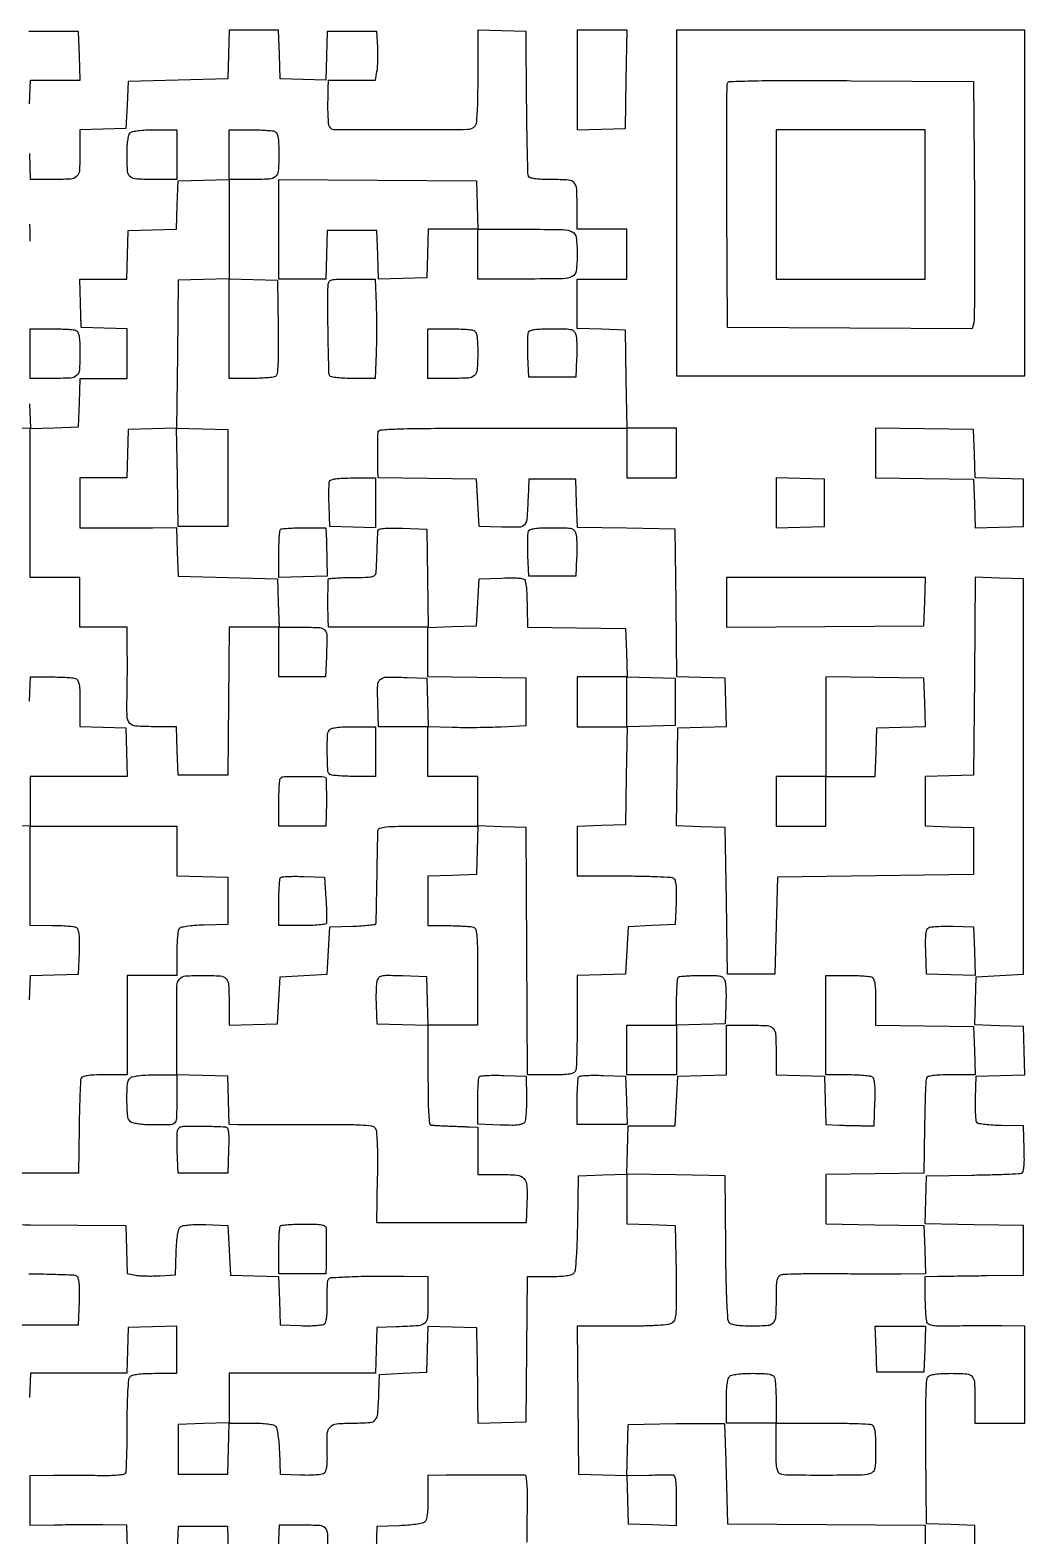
# Model space of a CAD drawing. Extents: x 156 to 936, y 100 to 969.
# Drawn here: x 556 to 936, y 394 to 969 of the extents above; entities that cross this region are included whole.
import ezdxf

# ---------------------------------------------------------------- set-up
doc = ezdxf.new("R2010")
doc.units = 0

msp = doc.modelspace()

# ---------------------------------------------------------------- linework, layer by layer
for points in [[(555.787526, 940.924009), (556.075052, 950), (565.575052, 950), (575.075052, 950), (574.787526, 959.25), (574.5, 968.5), (555.5, 968.5)], [(555.787041, 826.286659), (556.074081, 817.073318), (546.287041, 816.786659)], [(631.789473, 388.712997), (631.5, 397.5), (622, 397.5), (612.5, 397.5), (612.210527, 388.712997)]]:
    msp.add_lwpolyline(points)
for points in [[(917, 388.962474), (917, 397.924948), (907.75, 398.212474), (898.5, 398.5), (898.233695, 425.877891, -0.002362), (898.169733, 438.664191, -0.007654), (898.297278, 447.149987, -0.005572), (898.548433, 453.201322, -0.161405), (899.10614, 454.627891, -0.145417), (900.04262, 455.253916, -0.036928), (901.843654, 455.669219, -0.027476), (904.428284, 455.922987, -0.010733), (908.015456, 456, -0.019176), (913.881594, 455.774938, -0.206054), (915.941467, 454.694376, -0.160989), (916.841703, 452.317281, -0.010696), (917, 444.918213), (917, 437), (926.5, 437), (936, 437), (936, 455.5), (936, 474), (927.25, 474.122144, 0.003161), (923.223834, 474.152891, 0.001758), (918.315837, 474.142088, 0.001753), (913.348323, 474.096273, 0.002836), (909.123063, 474.018516, -0.007207), (904.532694, 473.974178, -0.026256), (901.624046, 474.140898, -0.040433), (899.757572, 474.500978, -0.18574), (898.888375, 475.146372, -0.108865), (898.550601, 476.077688, -0.010099), (898.278091, 478.525809, -0.012622), (898.083802, 481.491543, -0.00958), (898.015313, 484.75), (898, 493), (902.75, 493.079845, -0.000725), (905.429142, 493.120996, -0.000144), (910.217187, 493.186218, -0.000153), (915.791769, 493.258844, -0.000142), (921.5, 493.329845), (935.5, 493.5), (935.5, 503), (935.5, 512.5), (916.712768, 512.772202), (897.925536, 513.044404), (898.212768, 522.272202), (898.5, 531.5), (916, 531.739724, 0.002537), (922.79957, 531.867376, 0.003795), (928.738069, 532.054118, 0.001625), (933.807625, 532.268566, 0.080261), (934.789171, 532.47337, 0.235933), (935.395274, 533.135136, 0.042666), (935.724576, 534.821458, 0.027606), (935.86497, 537.499677, 0.007537), (935.789171, 541.733647), (935.5, 550.5), (927.165106, 550.634894, -0.010508), (923.902493, 550.756311, -0.014717), (920.997149, 551.011601, -0.010973), (918.622055, 551.343929, -0.157389), (917.872127, 551.727873, -0.168631), (917.507256, 552.48075, -0.011566), (917.281541, 554.874084, -0.015479), (917.164497, 557.802661, -0.010957), (917.207021, 561.092979), (917.5, 569.5), (926.787023, 569.788016), (936.074046, 570.076031), (935.787023, 579.288016), (935.5, 588.5), (926.212977, 588.788016), (916.925954, 589.076031), (917.212977, 598.288016), (917.5, 607.5), (926.5, 608), (935.5, 608.5), (935.5, 684), (935.5, 759.5), (926.262062, 759.787366), (917.024123, 760.074732), (916.762062, 722.287366), (916.5, 684.5), (907.25, 684.212474), (898, 683.924948), (898, 674.5), (898, 665.075052), (907.25, 664.787526), (916.5, 664.5), (916.5, 655.5), (916.5, 646.5), (879, 646), (841.5, 645.5), (841, 627), (840.5, 608.5), (831.5, 608.5), (822.5, 608.5), (822, 636.5), (821.5, 664.5), (812.228074, 664.787816), (802.956148, 665.075632), (803.228074, 683.787816), (803.5, 702.5), (812.787023, 702.788016), (822.074046, 703.076031), (821.787023, 712.288016), (821.5, 721.5), (812.26551, 721.787321), (803.03102, 722.074641), (802.76551, 750.287321), (802.5, 778.5), (783.787236, 778.771928), (765.074471, 779.043857), (764.787236, 788.271928), (764.5, 797.5), (755.5, 797.5), (746.5, 797.5), (746.245668, 790.5, -0.008693), (745.812948, 782.45013, -0.165246), (744.84864, 780.160535, -0.207486), (742.761311, 779.189376, -0.014846), (736.221282, 779.211486), (727.5, 779.5), (727, 788.5), (726.5, 797.5), (707.75, 797.772065), (689, 798.044131), (688.883465, 801.272065, -0.006314), (688.806933, 804.533963, -0.003), (688.786642, 808.735659, -0.00279), (688.813946, 812.779506, -0.011211), (688.899838, 815.25, -0.370755), (689.954747, 816.343885, -0.014175), (696.035157, 816.740262, -0.008504), (707.162235, 816.959935, -0.000683), (736.5, 817), (784, 817), (784, 807.5), (784, 798), (793.5, 798), (803, 798), (803, 807.5), (803, 817), (793.522065, 817), (784.044131, 817), (783.772065, 835.75), (783.5, 854.5), (774.25, 854.787526), (765, 855.075052), (765, 864.537526), (765, 874), (774.5, 874), (784, 874), (784, 883.5), (784, 893), (774.5, 893), (765, 893), (765, 900.918213, 0.011099), (764.834588, 908.368679, 0.169458), (763.892468, 910.726607, 0.199947), (761.746341, 911.790598, 0.016394), (755.361626, 912, -0.008335), (751.323669, 912.067321, -0.029072), (748.72873, 912.305341, -0.044816), (747.086684, 912.705733, -0.222477), (746.42007, 913.3477, -0.084605), (746.206888, 914.412481, -0.00084), (745.995647, 922.202063, -0.002725), (745.816049, 931.189186, -0.001761), (745.701454, 941.5977), (745.5, 968.5), (736.25, 968.787526), (727, 969.075052), (727, 951.237526, -0.003851), (726.936076, 942.937858, -0.011887), (726.716363, 937.332514, -0.01126), (726.380448, 933.411836, -0.17099), (725.8, 932.2, -0.196897), (723.069265, 931.056463, -0.001431), (697.890146, 930.933218, -0.001194), (672.493448, 930.942265, -0.259201), (670.445902, 932.087533, -0.118814), (670.038924, 933.327844, -0.010851), (669.84651, 936.594358, -0.011665), (669.785941, 940.980912, -0.005222), (669.90114, 946.75), (670, 950), (678.954687, 950), (687.909374, 950), (688.515505, 953.25, 0.028289), (688.728227, 954.905147, 0.009836), (688.852282, 957.307813, 0.009734), (688.885353, 959.964524, 0.011185), (688.810818, 962.5), (688.5, 968.5), (679, 968.5), (669.5, 968.5), (669.211966, 959.211622), (668.923933, 949.923244), (660.211966, 950.211622), (651.5, 950.5), (651.212474, 959.75), (650.924948, 969), (641.5, 969), (632.075052, 969), (631.787526, 959.75), (631.5, 950.5), (612.5, 950), (593.5, 949.5), (593, 940.5), (592.5, 931.5), (583.75, 931.211067), (575, 930.922134), (575, 922.068056, -0.014829), (574.800544, 915.344191, -0.19517), (573.750751, 913.141814, -0.175363), (571.41156, 912.17124, -0.011527), (563.984626, 912), (556.132827, 912), (555.816413, 921.924009, -0.004663)], [(555.785515, 895, -0.003277), (555.855189, 888.518327, -0.004518)], [(555.787526, 712.75), (556.075052, 722), (563.955738, 722, -0.007082), (567.089223, 721.955612, -0.008933), (569.986123, 721.821697, -0.007357), (572.40135, 721.631047, -0.068336), (573.418213, 721.393011, -0.192048), (574.216657, 720.6553, -0.07006), (574.688199, 719.160359, -0.034654), (574.93692, 716.587627, -0.006774), (575, 711.931944), (575, 703.077866), (583.75, 702.788933), (592.5, 702.5), (592.787526, 693.25), (593.075052, 684), (574.537526, 684), (556, 684), (556, 674.5), (556, 665), (584, 665), (612, 665), (612, 655.536212), (612, 646.072424), (621.75, 645.786212), (631.5, 645.5), (631.5, 636.5), (631.5, 627.5), (622.532999, 627.207902, 0.009786), (618.707636, 627.008289, 0.020298), (615.737125, 626.673305, 0.020215), (613.552989, 626.24575, 0.195149), (612.798312, 625.707902, 0.112618), (612.495093, 624.855762, 0.008743), (612.251635, 622.431384, 0.011595), (612.077158, 619.498009, 0.008591), (612.015313, 616.25), (612, 608), (602.5, 608), (593, 608), (593, 589), (593, 570), (584.468615, 570, 0.008361), (580.431809, 569.932493, 0.027777), (577.788636, 569.696677, 0.04074), (576.092165, 569.306691, 0.228086), (575.432596, 568.684944, 0.080497), (575.224165, 567.686298, 0.001701), (575.013341, 562.634672, 0.003897), (574.832549, 556.711391, 0.002611), (574.713981, 549.934944), (574.5, 532.5), (546, 532.5)], [(555.787036, 598.712964), (556.074071, 607.925929), (565.287036, 608.212964), (574.5, 608.5), (574.793098, 616.914347, 0.008519), (574.864234, 620.914541, 0.027159), (574.721251, 623.5815, 0.039341), (574.389362, 625.340297, 0.187221), (573.793098, 626.149034, 0.110402), (572.894283, 626.472467, 0.00954), (570.45641, 626.732898, 0.012203), (567.504112, 626.918959, 0.00917), (564.25, 626.984687), (556, 627), (556, 646.036212), (556, 665.072424), (546.25, 664.786212)], [(538.979404, 512.827712, -0.00171), (556.117662, 512.762614), (592.5, 512.5), (592.787018, 503.288368), (593.074036, 494.076737), (596.287018, 493.492986, 0.029065), (597.927227, 493.292528, 0.009976), (600.318687, 493.18832, 0.009877), (602.967229, 493.178142, 0.011268), (605.5, 493.27556), (611.5, 493.641885), (611.787602, 502.229705, -0.01009), (611.994959, 506.090541, -0.023656), (612.344049, 508.958198, -0.02895), (612.813135, 510.995309, -0.149566), (613.440682, 511.950771, -0.131795), (614.458889, 512.418536, -0.020544), (616.674713, 512.702554, -0.019594), (619.584925, 512.840066, -0.010751), (623.15308, 512.792008), (631.5, 512.5), (632, 503), (632.5, 493.5), (641.712964, 493.212964), (650.925929, 492.925929), (651.212964, 483.712964), (651.5, 474.5), (659.344796, 474.206229, 0.012351), (662.488722, 474.166207, 0.017453), (665.285923, 474.297417, 0.015347), (667.542241, 474.552251, 0.138263), (668.441933, 474.951809, 0.157104), (668.990016, 475.813685, 0.032299), (669.335036, 477.605975, 0.026022), (669.520079, 480.116655, 0.011343), (669.516246, 483.460187, -0.007549), (669.490653, 486.390284, -0.010496), (669.562425, 489.013346, -0.007248), (669.699361, 491.1895, -0.119625), (669.923448, 491.876137, -0.243676), (671.045271, 492.54735, -0.004733), (677.975527, 492.905861, -0.009117), (686.900071, 493.119978, -0.003977), (698.75, 493.093918), (708, 493), (708, 484.019052, -0.014636), (707.802642, 477.278201, -0.203902), (706.744619, 475.147153, -0.161469), (704.365335, 474.176069, -0.008402), (696, 473.75303), (688.5, 473.5), (688.211067, 464.75), (687.922134, 456), (659.961067, 456), (632, 456), (632, 446.536212), (632, 437.072424), (622.25, 436.786212), (612.5, 436.5), (612.5, 427), (612.5, 417.5), (622, 417.5), (631.5, 417.5), (631.786212, 427.25), (632.072424, 437), (640.413767, 437, -0.009978), (644.188532, 436.924665, -0.024307), (646.959969, 436.67871, -0.03033), (648.91475, 436.287012, -0.156169), (649.833879, 435.700164, -0.126595), (650.271826, 434.772011, -0.012295), (650.682026, 432.299919, -0.014976), (651.015093, 429.281363, -0.011302), (651.206324, 425.950164), (651.5, 417.5), (659.344796, 417.206229, 0.012235), (662.522595, 417.165039, 0.017961), (665.313572, 417.297506, 0.016335), (667.543981, 417.557428, 0.136856), (668.461216, 417.967812, 0.150377), (669.012469, 418.810022, 0.036869), (669.357405, 420.449807, 0.02885), (669.53153, 422.73828, 0.01287), (669.508911, 425.761583, -0.01711), (669.51594, 432.805408, -0.174055), (670.583228, 435.478541, -0.192258), (673.055124, 436.722962, -0.02163), (679.456197, 437, 0.015713), (685.796917, 437.199309, 0.20342), (687.866028, 438.235317, 0.159738), (688.816634, 440.558322, 0.008827), (689.245668, 448.5), (689.5, 455.5), (698.5, 456), (707.5, 456.5), (707.789473, 465.287003), (708.078945, 474.074007), (717.289473, 473.787003), (726.5, 473.5), (726.698134, 464.5, -0.001326), (726.777844, 460.383181, -0.00076), (726.853302, 455.415539, -0.000759), (726.914006, 450.420578, -0.001263), (726.948134, 446.212474), (727, 436.924948), (736.25, 437.212474), (745.5, 437.5), (745.765819, 465.25), (746.031637, 493), (754.393374, 493, 0.009818), (758.219503, 493.075134, 0.024945), (760.986098, 493.322427, 0.03215), (762.91899, 493.720899, 0.153818), (763.853763, 494.323796, 0.150078), (764.347971, 495.509893, 0.006421), (764.732439, 500.0752, 0.009449), (765.041483, 505.981462, 0.004527), (765.226208, 513.573796), (765.5, 531.5), (774.75, 531.787526), (784, 532.075052), (784, 522.575052), (784, 513.075052), (793.25, 512.787526), (802.5, 512.5), (802.774075, 494.504188, -0.002421), (802.882828, 484.033386, -0.02007), (802.718447, 479.283131, -0.045993), (802.272182, 476.630031, -0.171878), (801.332946, 475.254188, -0.128391), (799.804953, 474.650986, -0.013707), (795.973024, 474.29285, -0.01239), (790.446129, 474.066125, -0.004055), (782.293297, 474), (764.968853, 474), (765.234427, 445.75), (765.5, 417.5), (774.712964, 417.212964), (783.925929, 416.925929), (784.212964, 407.712964), (784.5, 398.5), (793.75, 398.212474), (803, 397.924948), (803, 407.462474, 0.006798), (802.93824, 412.004709, 0.025558), (802.715445, 414.844382, 0.038423), (802.349903, 416.591851, 0.318459), (801.75, 417.068271, 0.01439), (800.912454, 417.089872, 0.000896), (798.43289, 417.078008, 0.001325), (795.478327, 417.050746, 0.000982), (792.213031, 417.005548), (783.926063, 416.874554), (784.213031, 426.687277), (784.5, 436.5), (802.75, 436.772559, -0.001413), (809.761229, 436.857449, -0.00232), (815.696055, 436.884989, -0.000264), (820.981659, 436.882202, -0.242365), (821.194016, 436.772559, -0.14579), (821.277377, 436.528459, -0.000162), (821.49436, 430.998814, -0.001494), (821.716886, 424.804172, -0.000916), (821.944016, 417.5), (822.5, 398.5), (860.25, 398.237975), (898, 397.97595), (898, 389.025501)], [(546, 474.5), (574.5, 474.5), (574.791346, 483.41543, 0.007874), (574.863419, 487.674656, 0.025891), (574.721257, 490.481964, 0.03736), (574.391596, 492.324421, 0.190691), (573.791346, 493.150117, 0.133577), (572.718234, 493.481791, 0.001363), (564.72777, 493.733216, 0.004288), (555.479585, 493.91962, 0.002756)], [(593.211067, 389.25), (592.922134, 398), (583.711067, 398.093918, 0.002303), (579.515229, 398.117371, 0.001347), (574.488563, 398.108771, 0.001347), (569.458207, 398.073063, 0.002288), (565.25, 398.012598), (556, 397.83736), (556, 407.41868), (556, 417), (564.75, 417.093918, -0.002409), (568.760196, 417.117637, -0.001367), (573.615343, 417.109689, -0.001364), (578.507773, 417.074959, -0.002249), (582.642656, 417.015723, 0.00936), (586.41241, 417.015331, 0.017662), (589.448943, 417.179267, 0.014641), (591.771249, 417.455836, 0.220841), (592.433196, 417.891909, 0.128096), (592.69399, 418.738675, 0.002132), (592.890765, 423.692491, 0.005349), (593.034195, 429.488747, 0.003511), (593.081081, 436.16649, -0.004585), (593.148769, 443.547265, -0.009995), (593.365701, 449.203939, -0.007193), (593.680169, 453.521498, -0.152576), (594.162985, 454.696385, -0.155978), (595.086006, 455.286204, -0.030559), (597.04241, 455.678812, -0.024349), (599.822282, 455.924802, -0.009893), (603.622445, 456), (612, 456), (612, 465.037526), (612, 474.075052), (602.75, 473.787526), (593.5, 473.5), (593.211067, 464.75), (592.922134, 456), (574.498593, 456), (556.075052, 456), (555.787526, 446.75)], [(745.926953, 391.477109, -0.000809), (745.933395, 396.38125, -0.000801), (745.9569, 401.567558, -0.001087), (745.995795, 406.25, 0.006849), (745.980885, 410.881258, 0.017539), (745.806658, 414.229272, 0.015253), (745.524632, 416.616977, 0.36152), (745.054226, 417.037037, 0.007786), (744.296106, 417.051857, 0.000225), (741.078429, 417.063194, 0.000455), (737.291222, 417.071385, 0.000313), (733, 417.074074, 0.000287), (728.275822, 417.071366, 0.000228), (723.175, 417.063194, 0.00023), (718.447032, 417.051289, 0.000578), (715, 417.037037), (708, 417), (708, 408.622445, -0.009913), (707.92478, 404.828796, -0.024242), (707.679019, 402.047251, -0.030268), (707.287489, 400.086773, -0.156365), (706.700164, 399.166121, -0.126595), (705.772011, 398.728174, -0.012295), (703.299919, 398.317974, -0.014976), (700.281363, 397.984907, -0.011302), (696.950164, 397.793676), (688.5, 397.5), (688.210527, 388.712997)], [(669.758926, 387.5, 0.012147), (669.738633, 394.569754, 0.182776), (668.821864, 396.808151, 0.193603), (666.674956, 397.813727, 0.013891), (659.971545, 398), (651.077866, 398), (650.788933, 389.25)]]:
    msp.add_lwpolyline(points, format="xyb")
for points in [[(765, 949.962474), (765, 930.924948), (774.25, 931.212474), (783.5, 931.5), (783.772065, 950.25), (784.044131, 969), (774.522065, 969), (765, 969)], [(803, 903), (803, 837), (869.5, 837), (936, 837), (936, 903), (936, 969), (869.5, 969), (803, 969)], [(841, 902.5), (841, 874), (869.5, 874), (898, 874), (898, 902.5), (898, 931), (869.5, 931), (841, 931)], [(879, 807.544131), (879, 798.044131), (897.75, 797.772065), (916.5, 797.5), (916.788016, 788.212977), (917.076031, 778.925954), (926.288016, 779.212977), (935.5, 779.5), (935.5, 788.5), (935.5, 797.5), (926.287036, 797.787036), (917.074071, 798.074071), (916.787036, 807.287036), (916.5, 816.5), (897.75, 816.772065), (879, 817.044131)], [(841, 788.5), (841, 778.924948), (850.25, 779.212474), (859.5, 779.5), (859.5, 788.5), (859.5, 797.5), (850.25, 797.787526), (841, 798.075052)], [(822, 750.487975), (822, 740.97595), (859.75, 741.237975), (897.5, 741.5), (897.787526, 750.75), (898.075052, 760), (860.037526, 760), (822, 760)], [(765, 712.5), (765, 703), (774.5, 703), (784, 703), (784, 712.5), (784, 722), (774.5, 722), (765, 722)], [(860, 703.022065), (860, 684), (850.5, 684), (841, 684), (841, 674.5), (841, 665), (850.5, 665), (860, 665), (860, 674.5), (860, 684), (869.462474, 684), (878.924948, 684), (879.212474, 693.25), (879.5, 702.5), (888.787023, 702.788016), (898.074046, 703.076031), (897.787023, 712.288016), (897.5, 721.5), (878.75, 721.772065), (860, 722.044131)], [(897.788933, 465.25), (897.5, 456.5), (888.5, 456.5), (879.5, 456.5), (879.211067, 465.25), (878.922134, 474), (888.5, 474), (898.077866, 474)]]:
    msp.add_lwpolyline(points, close=True)
for points in [[(916.777529, 904.5, -0.001169), (916.844214, 887.089041, -0.00181), (916.812248, 872.054912, -0.000538), (916.723164, 858.995066, -0.057675), (916.505999, 857.240125), (915.956939, 854.980251), (869.22847, 855.240125), (822.5, 855.5), (822.239372, 901.5, -0.000997), (822.174287, 919.225103, -0.001596), (822.197198, 934.357597, -0.000282), (822.267665, 947.72814, -0.090314), (822.461789, 948.759906, -0.301449), (823.45055, 949.464468, -0.003096), (832.402033, 949.70934, -0.005599), (845.68089, 949.841585, -0.001079), (869.722417, 949.759906), (916.5, 949.5)], [(649.418213, 930.393011, -0.18666), (650.209997, 929.676577, -0.072682), (650.683962, 928.251766, -0.036534), (650.93529, 925.820122, -0.007489), (651, 921.5, -0.016928), (650.787494, 915.225197, -0.201251), (649.720139, 913.097177, -0.16771), (647.358591, 912.163873, -0.011011), (639.918213, 912), (632, 912), (632, 893.037526), (632, 874.075052), (641.25, 873.787526), (650.5, 873.5), (650.730064, 855.546696, -0.003387), (650.78284, 846.80929, -0.013149), (650.636558, 841.398754, -0.01367), (650.34579, 837.801929, -0.228051), (649.730064, 836.812009, -0.112035), (648.865673, 836.503528, -0.008952), (646.437894, 836.255659, -0.011755), (643.499595, 836.078167, -0.008742), (640.25, 836.015313), (632, 836), (632, 855.036212), (632, 874.072424), (622.25, 873.786212), (612.5, 873.5), (612.234489, 845.286399), (611.968977, 817.072798), (621.734489, 816.786399), (631.5, 816.5), (631.5, 798), (631.5, 779.5), (622, 779.5), (612.5, 779.5), (612.227798, 798.287232), (611.955596, 817.074464), (602.727798, 816.787232), (593.5, 816.5), (593.212474, 807.25), (592.924948, 798), (583.962474, 798), (575, 798), (575, 788.5), (575, 779), (584.25, 778.936029, 0.001581), (588.45824, 778.920235, 0.000931), (593.488752, 778.926629, 0.000931), (598.515623, 778.951735, 0.001591), (602.711709, 778.993861), (611.923418, 779.115664), (612.211709, 769.807832), (612.5, 760.5), (631.5, 760), (650.5, 759.5), (650.787526, 750.25), (651.075052, 741), (659.964202, 741, -0.012319), (666.676187, 740.834603, -0.210368), (668.603263, 739.870302, -0.176905), (669.367914, 737.722035, -0.008271), (669.173853, 729.88989), (668.847706, 722), (659.923853, 722), (651, 722), (651, 731.5), (651, 741), (641.515573, 741), (632.031147, 741), (631.765573, 712.75), (631.5, 684.5), (622, 684.5), (612.5, 684.5), (612.212474, 693.75), (611.924948, 703), (603.029862, 703, -0.017429), (596.293503, 703.234893, -0.202111), (593.987972, 704.401851, -0.171707), (593.014107, 706.963551, -0.011905), (593.018933, 714.804022, 0.003225), (593.083798, 718.412516, 0.001634), (593.121315, 722.956494, 0.001623), (593.129492, 727.647645, 0.002421), (593.103467, 731.75), (593, 741), (584, 741), (575, 741), (575, 750.5), (575, 760), (565.5, 760), (556, 760), (556, 788.462474), (556, 816.924948), (565.25, 817.212474), (574.5, 817.5), (574.787526, 826.75), (575.075052, 836), (584.037526, 836), (593, 836), (593, 845.461067), (593, 854.922134), (584.25, 855.211067), (575.5, 855.5), (575.212474, 864.75), (574.924948, 874), (583.924948, 874), (592.924948, 874), (593.212474, 883.25), (593.5, 892.5), (602.712964, 892.787036), (611.925929, 893.074071), (612.212964, 902.287036), (612.5, 911.5), (622.25, 911.786212), (632, 912.072424), (632, 921.536212), (632, 931), (639.918213, 931, -0.00705), (643.066073, 930.955615, -0.008902), (645.9751, 930.821697, -0.007317), (648.400281, 930.631074, -0.06844)], [(612, 921.5), (612, 912), (604.081787, 912, -0.01065), (596.689481, 912.157481, -0.159949), (594.309746, 913.052708, -0.206765), (593.227098, 915.102218, -0.019554), (593, 920.906989, -0.012415), (593.08019, 924.136184, -0.021121), (593.327993, 926.825282, -0.021703), (593.698102, 928.888147, -0.142062), (594.2, 929.8, -0.144849), (595.139671, 930.310542, -0.021091), (597.306878, 930.677711, -0.020332), (600.171507, 930.92177, -0.011084), (603.7, 931), (612, 931)], [(726.787526, 902.25), (727.075052, 893), (745.430537, 893, -0.003742), (759.584568, 892.894065, -0.10968), (763.073018, 892.064546, -0.256472), (764.635047, 889.861378, -0.028661), (765, 883.5, -0.028723), (764.634279, 877.138828, -0.256607), (763.070165, 874.935046, -0.109502), (759.576702, 874.105813, -0.00373), (745.393011, 874), (727, 874), (727, 883.5), (727, 893), (717.537526, 893), (708.075052, 893), (707.787526, 883.75), (707.5, 874.5), (698.288016, 874.212977), (689.076031, 873.925954), (688.788016, 883.212977), (688.5, 892.5), (679, 892.5), (669.5, 892.5), (669.212474, 883.25), (668.924948, 874), (659.962474, 874), (651, 874), (651, 893.012025), (651, 912.02405), (688.75, 911.762025), (726.5, 911.5)], [(688.18138, 864.5, -0.005281), (688.280715, 860.17526, -0.003101), (688.312811, 855, -0.003101), (688.280715, 849.82474, -0.005281), (688.18138, 845.5), (687.86276, 836), (679.490397, 836, -0.01096), (676.238242, 836.071293, -0.016297), (673.398982, 836.288712, -0.011377), (671.096824, 836.593835, -0.219082), (670.510599, 836.98285, -0.133943), (670.127562, 838.279327, -0.00065), (669.854129, 852.177685, -0.002982), (669.697124, 864.830865, -0.015842), (669.87179, 871.75, -0.131897), (670.288287, 873.010195, -0.188664), (671.238582, 873.683431, -0.056676), (673.290775, 873.952145, -0.004242), (678.93138, 874), (687.86276, 874)], [(573.418213, 854.393011, -0.18666), (574.209997, 853.676577, -0.072682), (574.683962, 852.251766, -0.036534), (574.93529, 849.820122, -0.007489), (575, 845.5, -0.016928), (574.787494, 839.225197, -0.201251), (573.720139, 837.097177, -0.16771), (571.358591, 836.163873, -0.011011), (563.918213, 836), (556, 836), (556, 845.5), (556, 855), (563.918213, 855, -0.00705), (567.066073, 854.955615, -0.008902), (569.9751, 854.821697, -0.007317), (572.400281, 854.631074, -0.06844)], [(725.418213, 854.393011, -0.18666), (726.209997, 853.676577, -0.072682), (726.683962, 852.251766, -0.036534), (726.93529, 849.820122, -0.007489), (727, 845.5, -0.016928), (726.787494, 839.225197, -0.201251), (725.720139, 837.097177, -0.16771), (723.358591, 836.163873, -0.011011), (715.918213, 836), (708, 836), (708, 845.5), (708, 855), (715.918213, 855, -0.00705), (719.066073, 854.955615, -0.008902), (721.9751, 854.821697, -0.007317), (724.400281, 854.631074, -0.06844)], [(764.53186, 852.729083, -0.045288), (764.735265, 851.430652, -0.00895), (764.846004, 849.075142, -0.009416), (764.874264, 846.317546, -0.008627), (764.800912, 843.479083), (764.5, 836.5), (755.5, 836.5), (746.5, 836.5), (746.205027, 844.411609, -0.006569), (746.129541, 847.539392, -0.008656), (746.147568, 850.392336, -0.006579), (746.235027, 852.7687, -0.079281), (746.423642, 853.661609, -0.22457), (747.090262, 854.298479, -0.043417), (748.75639, 854.695609, -0.02855), (751.380684, 854.93277, -0.008261), (755.449563, 855, -0.005141), (760.703997, 854.94597, -0.056171), (762.795734, 854.666566, -0.156364), (763.880532, 853.993638, -0.115369)], [(688, 788.461067), (688, 778.922134), (679.25, 779.211067), (670.5, 779.5), (670.205027, 787.411609, -0.006569), (670.129541, 790.539392, -0.008656), (670.147568, 793.392336, -0.006579), (670.235027, 795.7687, -0.079281), (670.423642, 796.661609, -0.224729), (671.090889, 797.298693, -0.043342), (672.759995, 797.69573, -0.0285), (675.389493, 797.932817, -0.008234), (679.468615, 798), (688, 798)], [(707.772202, 759.712768), (708.044404, 740.925536), (717.272202, 741.212768), (726.5, 741.5), (727, 750.5), (727.5, 759.5), (736.25, 759.788933, -0.006986), (740.542175, 759.870655, -0.02924), (743.120127, 759.732867, -0.050885), (744.650668, 759.40097, -0.292418), (745.152314, 758.788933, 0.007207), (745.227549, 758.222455, 0.00501), (745.328135, 757.584874, 0.005054), (745.437018, 756.974748, 0.010395), (745.536965, 756.5, -0.044061), (745.633659, 755.814938, -0.002481), (745.734936, 753.670544, -0.003796), (745.823542, 751.113596, -0.002772), (745.88465, 748.272065), (746, 741.044131), (764.75, 740.772065), (783.5, 740.5), (783.787036, 731.287036), (784.074071, 722.074071), (793.287036, 721.787036), (802.5, 721.5), (802.5, 712.5), (802.5, 703.5), (793.271928, 703.212764), (784.043857, 702.925529), (783.771928, 684.212764), (783.5, 665.5), (774.25, 665.212474), (765, 664.924948), (765, 655.462474), (765, 646), (782.75, 645.984687, -0.004304), (789.645645, 645.919379, -0.006444), (795.665785, 645.732898, -0.002999), (800.767033, 645.478379, -0.128063), (801.793098, 645.149034, -0.187221), (802.389362, 644.340297, -0.039341), (802.721251, 642.5815, -0.027159), (802.864234, 639.914541, -0.008519), (802.793098, 635.914347), (802.5, 627.5), (793.5, 627), (784.5, 626.5), (784, 617.5), (783.5, 608.5), (774.25, 608.212474), (765, 607.924948), (765, 590.544262, -0.003251), (764.95595, 583.769836, -0.004749), (764.821697, 577.804502, -0.002404), (764.63576, 572.755113, -0.081377), (764.393011, 571.581787, -0.192316), (763.654231, 570.783016, -0.069925), (762.155676, 570.311599, -0.034562), (759.575715, 570.063002, -0.006741), (754.902803, 570), (746.019583, 570), (745.759792, 617.25), (745.5, 664.5), (736.288016, 664.787023), (727.076031, 665.074046), (726.788016, 655.787023), (726.5, 646.5), (717.25, 646.212474), (708, 645.924948), (708, 636.462474), (708, 627), (715.918213, 627, -0.006941), (719.064265, 626.956323, -0.008801), (721.967756, 626.824515, -0.007182), (724.387849, 626.636997, -0.068787), (725.393213, 626.402605, -0.251592), (726.247094, 625.412054, -0.034195), (726.670735, 622.611218, -0.017926), (726.898456, 617.653985, -0.002514), (726.95, 607.402605), (726.95, 589), (717.475, 589), (708, 589), (708, 570, 0.002971), (708.056039, 560.567598, 0.01331), (708.268668, 555.047479, 0.013816), (708.599497, 551.490777, 0.341461), (709.25, 550.831203, 0.017411), (710.00636, 550.755766, 0.002343), (711.601562, 550.660092, 0.002702), (713.494001, 550.565744, 0.002272), (715.5, 550.485732, -0.000673), (717.652294, 550.406781, -0.000528), (719.985937, 550.315564, -0.000534), (722.156155, 550.226118, -0.001313), (723.75, 550.154529), (727, 550), (727, 541), (727, 532), (735.464816, 532, -0.023427), (741.977918, 531.694661, -0.185863), (744.630306, 530.376493, -0.176675), (745.786611, 527.581767, -0.020779), (745.793496, 520.734468), (745.5, 513.5), (717, 513.5), (688.5, 513.5), (688.765776, 530.878528, 0.004035), (688.823504, 538.871974, 0.011624), (688.689957, 544.413486, 0.011045), (688.416729, 548.342465, 0.151443), (687.876513, 549.648793, 0.194019), (686.48928, 550.397294, 0.014987), (682.190929, 550.748597, 0.011633), (675.287592, 550.944092, 0.002168), (662.610737, 550.953085, -0.000303), (653.140801, 550.924479, -0.000418), (644.638865, 550.911062, -0.000262), (637.486303, 550.909498, -0.005151), (635.287526, 550.93282), (632.075052, 551), (631.787526, 560.25), (631.5, 569.5), (621.75, 569.786212), (612, 570.072424), (612, 560.536212, -0.007602), (611.890189, 553.31405, -0.200728), (611.106259, 551.589269, -0.18663), (609.308071, 550.873152, -0.006426), (601.609736, 550.895287, -0.017224), (599.254925, 551.013529, -0.020565), (597.050315, 551.292206, -0.019796), (595.235305, 551.672332, -0.112138), (594.359736, 552.116409, -0.20177), (593.257411, 554.234408, -0.018029), (592.977806, 560.357909, -0.01872), (593.148379, 566.47855, -0.181996), (594.2, 568.8, -0.144849), (595.139671, 569.310542, -0.021091), (597.306878, 569.677711, -0.020332), (600.171507, 569.92177, -0.011084), (603.7, 570), (612, 570), (612.066053, 578.75, 0.001681), (612.082668, 582.717687, 0.001006), (612.077077, 587.433699, 0.001007), (612.052614, 592.128269, 0.001751), (612.010826, 596.024293, -0.01079), (612.070024, 604.075351, -0.168125), (613.032916, 606.61754, -0.204587), (615.291615, 607.770539, -0.017098), (622, 608, -0.015154), (628.673736, 607.797685, -0.196922), (630.86665, 606.739793, -0.173567), (631.831005, 604.385305, -0.011258), (632, 596.880687), (632, 588.924948), (641.25, 589.212474), (650.5, 589.5), (651, 598.5), (651.5, 607.5), (660.5, 608), (669.5, 608.5), (670, 617.5), (670.5, 626.5), (679.25, 626.788933, 0.007559), (682.613871, 626.950947, 0.012223), (685.468106, 627.201868, 0.005959), (687.823635, 627.495575, 0.323896), (688.130787, 627.788933, 0.039527), (688.188107, 628.344084, 0.000271), (688.299972, 633.137999, 0.001059), (688.413396, 638.624157, 0.000677), (688.523076, 645, -0.00045), (688.63109, 651.44877, -0.000645), (688.739401, 657.167188, -0.000345), (688.840685, 662.008459, -0.009966), (688.892288, 663.25, -0.304848), (689.646503, 664.235417, -0.058667), (691.962781, 664.725556, -0.020878), (696.593634, 664.955345, -0.001957), (708, 665), (727, 665), (727, 674.5), (727, 684), (717.5, 684), (708, 684), (708, 693.5), (708, 703), (698.570969, 703), (689.141938, 703), (688.820969, 712.046104, -0.01461), (688.77807, 718.912351, -0.21079), (689.788767, 721.067767, -0.180801), (692.139589, 721.950187, -0.010303), (700.011777, 721.798618), (707.5, 721.5), (707.786629, 712.31776), (708.073258, 703.13552), (717.286629, 702.81776, 0.007025), (721.500591, 702.731673, 0.004029), (726.584197, 702.740217, 0.004024), (731.694998, 702.831124, 0.006688), (736, 703), (745.5, 703.5), (745.5, 712.5), (745.5, 721.5), (726.75, 721.772065), (708, 722.044131), (708, 731.522065), (708, 741), (689, 741), (670, 741), (669.862229, 744.25, -0.009184), (669.787226, 747.37473, -0.002386), (669.782906, 752.403178, -0.001584), (669.818863, 757.481075, -0.0237), (669.920936, 759.25, -0.35308), (670.22037, 759.550354, -0.00642), (672.620525, 759.779688, -0.012795), (675.543759, 759.946001, -0.007811), (679, 760, 0.005339), (684.108464, 760.054553, 0.041833), (686.469436, 760.303308, 0.116016), (687.658696, 760.833815, 0.208934), (688.169085, 761.75, 0.010988), (688.246607, 762.790793, 0.001627), (688.350056, 764.895312, 0.001833), (688.455094, 767.383082, 0.001576), (688.547715, 770, -0.001129), (688.636832, 772.583296, -0.001432), (688.731359, 774.968836, -0.001123), (688.820851, 776.969014, -0.011758), (688.87863, 777.787526, -0.303146), (689.37955, 778.4036, -0.048323), (690.981588, 778.733149, -0.02788), (693.690069, 778.870206, -0.006472), (698.25, 778.787526), (707.5, 778.5)], [(669.120321, 776.25, -0.004178), (669.172539, 774.77423, -0.001085), (669.231572, 772.398438, -0.001103), (669.28701, 769.690234, -0.001125), (669.330087, 767), (669.419532, 760.5), (660.209766, 760.212474), (651, 759.924948), (651, 768.795808, -0.007009), (651.048332, 772.243385, -0.010438), (651.195833, 775.256685, -0.00583), (651.400781, 777.767459, -0.174822), (651.666667, 778.333333, -0.173108), (652.226806, 778.598804, -0.006456), (654.585417, 778.804167, -0.011027), (657.425165, 778.951643, -0.007459), (660.666667, 779), (669, 779)], [(764.53186, 776.729083, -0.045288), (764.735265, 775.430652, -0.00895), (764.846004, 773.075142, -0.009416), (764.874264, 770.317546, -0.008627), (764.800912, 767.479083), (764.5, 760.5), (755.5, 760.5), (746.5, 760.5), (746.205027, 768.411609, -0.006569), (746.129541, 771.539392, -0.008656), (746.147568, 774.392336, -0.006579), (746.235027, 776.7687, -0.079281), (746.423642, 777.661609, -0.22457), (747.090262, 778.298479, -0.043417), (748.75639, 778.695609, -0.02855), (751.380684, 778.93277, -0.008261), (755.449563, 779, -0.005141), (760.703997, 778.94597, -0.056171), (762.795734, 778.666566, -0.156364), (763.880532, 777.993638, -0.115369)], [(688, 693.5), (688, 684), (679.75, 684.015313, -0.008248), (676.516846, 684.074656, -0.011514), (673.629687, 684.241942, -0.008045), (671.243323, 684.474132, -0.130876), (670.5, 684.765313, -0.227171), (669.705037, 686.25425, -0.008102), (669.52223, 692.91299, -0.010633), (669.587659, 699.441377, -0.136622), (670.309017, 701.75, -0.188703), (671.094335, 702.314643, -0.029014), (673.016762, 702.689017, -0.024001), (675.77099, 702.92738, -0.009585), (679.559017, 703), (688, 703)], [(669.058399, 683.25, -0.01723), (669.135551, 681.467329, -0.001408), (669.163456, 676.800251, -0.002059), (669.158948, 672.077085, -0.005681), (669.104264, 668.75), (669, 665), (660, 665), (651, 665), (651, 673.833333, -0.007039), (651.048334, 677.266524, -0.010477), (651.195833, 680.267708, -0.005871), (651.400808, 682.76784, -0.174709), (651.666667, 683.333333, -0.195326), (653.129551, 683.951148, -0.00465), (660.681335, 683.9852, -0.003445), (668.373721, 683.89534, -0.386287)], [(669, 637.230501, -0.004393), (669.167309, 633.991143, -0.0062), (669.255208, 631.102145, -0.003761), (669.280667, 628.67644, -0.082858), (669.166667, 627.980501, -0.28094), (668.697588, 627.58913, -0.010492), (666.322359, 627.286836, -0.016204), (663.372148, 627.070493, -0.010199), (659.916667, 627), (651, 627), (651, 635.833333, -0.007429), (651.05105, 639.269125, -0.010988), (651.206746, 642.278621, -0.006414), (651.423524, 644.778731, -0.173222), (651.703816, 645.370483, -0.17855), (652.286747, 645.639255, -0.007766), (654.564452, 645.783202, -0.012381), (657.319749, 645.846095, -0.008434), (660.453816, 645.787149), (668.5, 645.5)], [(916.788029, 617.211971), (917.076058, 607.923942), (907.788029, 608.211971), (898.5, 608.5), (898.206902, 616.914347, -0.008557), (898.136131, 620.911022, -0.02706), (898.279299, 623.583734, -0.03904), (898.61127, 625.351173, -0.184607), (899.206902, 626.17015, -0.118191), (900.102078, 626.488416, -0.010843), (902.470153, 626.689286, -0.01353), (905.341672, 626.792355, -0.010196), (908.5, 626.755803), (916.5, 626.5)], [(688.477464, 605.766233, 0.044948), (688.2706, 604.451543, 0.009067), (688.156735, 602.086055, 0.009504), (688.126425, 599.32027, 0.00876), (688.199088, 596.479083), (688.5, 589.5), (698.288011, 589.21333), (708.076022, 588.926659), (707.788011, 598.21333), (707.5, 607.5), (698.278376, 607.78715, 0.004144), (692.407733, 607.921259, 0.054529), (690.247498, 607.71673, 0.167063), (689.1464, 607.065031, 0.11536)], [(877.418213, 607.393011, -0.192203), (878.216846, 606.654681, -0.069982), (878.688316, 605.157648, -0.034601), (878.936965, 602.580732, -0.006755), (879, 597.915076), (879, 589.044131), (897.75, 588.772065), (916.5, 588.5), (916.787526, 579.25), (917.075052, 570), (908.006141, 570, 0.007838), (903.746559, 569.933227, 0.025527), (900.934922, 569.701042, 0.035388), (899.109402, 569.323032, 0.236639), (898.444716, 568.716527, 0.080575), (898.240839, 567.738951, 0.001624), (898.03046, 562.679282, 0.003801), (897.848429, 556.752865, 0.00254), (897.7261, 549.966527), (897.5, 532.5), (878.75, 532.227935), (860, 531.955869), (860, 522.5), (860, 513.044131), (878.75, 512.772065), (897.5, 512.5), (897.787526, 503.25), (898.075052, 494), (888.787526, 493.919324, -0.002103), (884.042563, 493.898062, -0.000698), (877.087586, 493.90586, -0.000695), (869.381045, 493.935983, -0.000791), (862, 493.986779, 0.003663), (855.167947, 493.994552, 0.005286), (849.126562, 493.893279, 0.002874), (844.031288, 493.724657, 0.082442), (842.75, 493.460466, 0.158077), (841.855042, 492.734653, 0.093381), (841.327595, 491.450038, 0.043248), (841.064595, 489.2112, 0.007623), (841, 484.974799, -0.010912), (840.840333, 477.659281, -0.161987), (839.938147, 475.297074, -0.20496), (837.877955, 474.223301, -0.019038), (832.015456, 474, -0.010932), (828.486841, 474.07716, -0.026331), (825.887411, 474.328463, -0.033841), (824.052833, 474.732324, -0.149533), (823.138821, 475.332731, -0.158542), (822.609532, 476.664635, -0.004022), (822.243741, 483.219686, -0.006881), (821.948047, 491.928802, -0.002616), (821.766376, 504.082731), (821.5, 531.5), (802.712768, 531.772202), (783.925536, 532.044404), (784.212768, 541.272202), (784.5, 550.5), (793.5, 550.506244), (802.5, 550.512488), (803, 560.006244), (803.5, 569.5), (812.75, 569.787526), (822, 570.075052), (822, 579.537526), (822, 589), (830.893011, 589, -0.014732), (837.649006, 588.800898, -0.19511), (839.856224, 587.750156, -0.175559), (840.828717, 585.407908, -0.011491), (841, 577.955738), (841, 570.075052), (850.25, 569.787526), (859.5, 569.5), (859.787526, 560.25), (860.075052, 551), (865.287526, 550.802975, 0.002122), (867.575308, 550.726221, 0.001503), (870.143836, 550.658685, 0.001516), (872.597951, 550.608984, 0.00321), (874.5, 550.588449), (878.5, 550.570948), (878.791346, 559.450904, 0.007917), (878.863288, 563.691501, 0.025973), (878.721042, 566.488968, 0.037483), (878.391244, 568.325653, 0.190467), (877.791346, 569.150117, 0.110447), (876.89348, 569.473134, 0.009524), (874.455895, 569.733216, 0.01219), (871.503986, 569.919039, 0.009158), (868.25, 569.984687), (860, 570), (860, 589), (860, 608), (867.918213, 608, -0.00705), (871.066073, 607.955615, -0.008902), (873.9751, 607.821697, -0.007317), (876.400281, 607.631074, -0.06844)], [(821.53186, 605.729083, -0.045288), (821.735265, 604.430652, -0.00895), (821.846004, 602.075142, -0.009416), (821.874264, 599.317546, -0.008627), (821.800912, 596.479083), (821.5, 589.5), (812.25, 589.212474), (803, 588.924948), (803, 579.462474), (803, 570), (793.5, 570), (784, 570), (784, 579.5), (784, 589), (793.5, 589), (803, 589), (803, 597.833333, -0.007039), (803.048334, 601.266524, -0.010477), (803.195833, 604.267708, -0.005871), (803.400808, 606.76784, -0.174709), (803.666667, 607.333333, -0.173043), (804.226591, 607.598788, -0.00648), (806.57982, 607.804167, -0.011049), (809.413417, 607.951642, -0.007476), (812.647615, 608, -0.005348), (817.764113, 607.945275, -0.057278), (819.818035, 607.664578, -0.156921), (820.887372, 606.991836, -0.113491)], [(745.612115, 561.5, -0.009002), (745.599456, 558.326744, -0.011542), (745.467869, 555.409375, -0.009508), (745.256357, 552.989122, -0.091025), (744.963628, 552, -0.181351), (744.160965, 551.263103, -0.064813), (742.631862, 550.865388, -0.033642), (740.081889, 550.717953, -0.007021), (735.601513, 550.823474), (727, 551.146947), (727, 559.906807, -0.007478), (727.050967, 563.314349, -0.011052), (727.206402, 566.29986, -0.006483), (727.422866, 568.779204, -0.173033), (727.702644, 569.369311, -0.179987), (728.290922, 569.638564, -0.007016), (730.709672, 569.781547, -0.011703), (733.626528, 569.84459, -0.007913), (736.952644, 569.785977), (745.5, 569.5)], [(783.787526, 560.25), (784.075052, 551), (774.537526, 551), (765, 551), (765, 559.833333, -0.007416), (765.050964, 563.269043, -0.010972), (765.206402, 566.278277, -0.006396), (765.422807, 568.77838, -0.173269), (765.702644, 569.369311, -0.179987), (766.290922, 569.638564, -0.007016), (768.709672, 569.781547, -0.011703), (771.626528, 569.84459, -0.007913), (774.952644, 569.785977), (783.5, 569.5)], [(630.788933, 550.105558, -0.300432), (631.40147, 549.624823, -0.052353), (631.734086, 548.116581, -0.029465), (631.871514, 545.551919, -0.006908), (631.788933, 541.25), (631.5, 532.5), (622, 532.5), (612.5, 532.5), (612.212243, 541.169404, -0.005421), (612.100754, 546.159651, -0.043974), (612.275154, 548.438039, -0.120001), (612.779897, 549.621474, -0.181992), (613.712243, 550.21743, -0.0508), (615.566809, 550.416986, -0.003057), (621.181291, 550.414534, -0.005022), (626.815696, 550.321024, -0.01377)], [(669.066667, 511.5, -0.007297), (669.092624, 510.62981, -0.001243), (669.11375, 508.971875, -0.001356), (669.128443, 507.024261, -0.001208), (669.133333, 505, -0.001143), (669.128453, 502.865854, -0.00094), (669.11375, 500.5875, -0.000949), (669.092337, 498.494609, -0.002522), (669.066667, 497), (669, 494), (660, 494), (651, 494), (651, 502.833333, -0.007039), (651.048334, 506.266524, -0.010477), (651.195833, 509.267708, -0.005871), (651.400808, 511.76784, -0.174709), (651.666667, 512.333333, -0.173108), (652.226806, 512.598804, -0.006456), (654.585417, 512.804167, -0.011027), (657.425165, 512.951643, -0.007459), (660.666667, 513, -0.006738), (665.03241, 512.941167, -0.037457), (667.3632, 512.703, -0.086229), (668.609883, 512.249703, -0.256836)], [(840.393011, 454.418213, -0.06844), (840.631074, 453.400281, -0.007317), (840.821697, 450.9751, -0.008902), (840.955615, 448.066073, -0.00705), (841, 444.918213), (841, 437), (858.418213, 437, -0.003244), (865.207024, 436.955951, -0.00474), (871.184475, 436.821697, -0.002396), (876.244542, 436.635772, -0.081401), (877.418213, 436.393011, -0.191328), (878.215778, 435.658162, -0.070419), (878.687652, 434.172849, -0.034901), (878.93671, 431.619395, -0.006864), (879, 427.009643, -0.004969), (878.946225, 421.598556, -0.053943), (878.668731, 419.436637, -0.151151), (878.001193, 418.311488, -0.11892), (876.75, 417.630286, -0.062731), (872.956584, 417.109092, -0.00264), (859.329373, 417.027849, -0.001991), (845.40212, 417.073806, -0.090024), (842.581787, 417.606989, -0.196891), (841.777496, 418.364137, -0.067576), (841.308255, 419.926179, -0.033028), (841.061721, 422.632466, -0.006203), (841, 427.606989), (841, 437), (831.5, 437), (822, 437), (822, 445.3, -0.011084), (822.07823, 448.828493, -0.020332), (822.322289, 451.693122, -0.021091), (822.689458, 453.860329, -0.144849), (823.2, 454.8, -0.142062), (824.111853, 455.301898, -0.021703), (826.174718, 455.672007, -0.021121), (828.863816, 455.91981, -0.012415), (832.093011, 456, -0.008396), (836.063507, 455.933322, -0.038703), (838.347444, 455.678871, -0.075375), (839.69971, 455.202375, -0.180715)]]:
    msp.add_lwpolyline(points, format="xyb", close=True)

doc.saveas('drawing.dxf')
